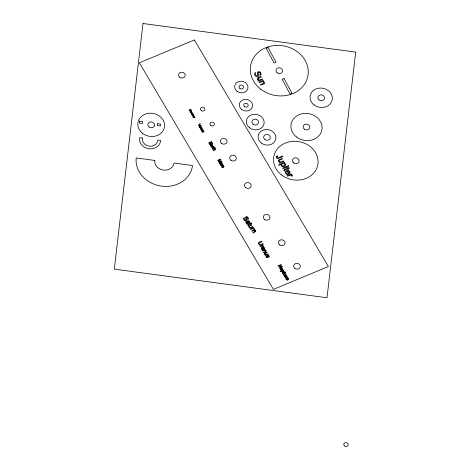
<?xml version="1.0" encoding="UTF-8"?>
<svg xmlns="http://www.w3.org/2000/svg" width="470" height="470" viewBox="0 0 470 470"><rect width="100%" height="100%" fill="white"/><g stroke="black" fill="none" stroke-linecap="round" stroke-linejoin="round"><path stroke-width="0.7" d="M246.198 217.692L246.215 217.822A4.958 4.283 10.6 0 0 246.421 218.474M192.212 115.332L192.624 116.09L193.934 115.544L192.465 115.473M284.708 170.24C285.361 171.685 283.093 170.569 284.139 169.594A4.906 4.236 10.6 0 1 284.826 169.265M258.23 72.744L258.236 73.138A7.508 6.48 10.6 0 0 258.418 73.872L258.529 74.289A6.698 5.781 10.6 0 1 258.717 75.206C258.735 77.062 256.062 77.139 255.245 75.799C253.453 74.754 255.668 70.917 255.715 73.344C253.718 75.382 259.146 77.474 257.572 74.031M202.934 131.841L202.817 130.924L203.475 130.76A0.793 0.687 10.6 0 1 203.733 131.876M276.912 156.798C276.959 159.888 282.588 154.965 282.599 155.97L282.999 156.657L277.946 158.584L276.713 158.137L276.084 156.957L277.041 155.682L277.705 156.181A2.373 2.05 10.6 0 0 276.977 156.639L276.965 156.692M284.767 170.105L287.593 168.883L287.963 169.505L288.515 169.276L288.151 168.654L289.596 168.054L288.809 167.602L287.781 168.031L287.505 167.561L286.953 167.796L287.229 168.26L284.826 169.259M193.44 117.477L194.398 116.284M192.312 115.085L193.493 114.803L192.577 115.191M248.377 224.954L250.41 223.92L250.727 224.372L251.133 224.172L250.816 223.714L251.867 223.191L251.25 222.892L250.498 223.262L250.263 222.921L249.858 223.121L250.093 223.462L248.348 224.331A3.284 2.838 10.6 0 0 247.796 224.648L248.137 225.753L248.401 225.289M201.724 128.61L200.555 129.127L201.783 128.909M212.728 148.667C211.588 149.119 212.581 147.016 213.785 147.439L213.915 147.098L214.925 147.316L214.238 147.621L214.42 147.915L212.693 148.309M283.011 273.24L284.52 272.6L285.032 272.817L284.826 272.477L285.625 272.142L284.473 271.877L284.321 272.259C282.911 271.736 281.847 274.051 283.04 273.587M210.795 145.065L210.965 145.829L211.847 145.817A3.437 2.967 10.6 0 1 211.406 145.359L210.948 145.042M267.976 255.527L268.687 255.939L268.84 257.043M248.571 222.563L248.548 222.574A6.451 5.57 10.6 0 1 247.796 221.834L247.625 221.664A3.161 2.726 10.6 0 0 247.437 221.476C246.274 219.989 244.635 222.856 247.008 223.373A1.151 0.993 10.6 0 0 246.703 223.673L247.02 224.131M202.817 131.97C200.432 129.144 203.516 134.537 203.122 131.23M212.193 145.665L212.422 145.453A0.717 0.623 10.6 0 0 211.635 144.701M213.157 146.528L213.309 146.135L211.324 147.01L211.512 147.31L212.54 146.852A1.522 1.316 10.6 0 1 212.934 146.734L213.838 147.116M258.682 78.09L261.244 77.027L260.874 76.404C259.587 77.215 256.179 77.391 257.431 79.506A1.757 1.516 10.6 0 0 258.635 80.282L258.13 80.552L258.465 81.116L262.636 79.395L262.266 78.772C261.778 80.106 256.937 80.523 258.183 78.349A3.607 3.114 10.6 0 1 258.688 78.096M221.576 163.883L221.817 163.666A0.746 0.646 10.6 0 0 221.018 162.873M288.727 173.988C292.076 172.813 288.445 168.654 286.183 170.786A2.232 1.927 10.6 0 0 285.466 173.101A2.232 1.927 10.6 0 0 287.916 174.352M201.524 127.834L201.618 127.517L199.997 128.204L201.413 127.993L201.836 128.386M222.551 164.794L222.721 164.394L220.636 165.264L220.824 165.575L221.905 165.123A1.58 1.363 10.6 0 1 222.316 165.005L223.244 165.417M264.263 250.457L262.736 251.092L262.483 250.669L265.315 249.494L265.544 249.876C266.549 250.739 266.508 252.419 263.682 252.701L263.435 252.278L265.615 251.25L265.115 250.351A0.64 0.552 10.6 0 0 264.798 250.316M285.69 276.149L284.45 276.666L284.244 276.325L286.541 275.367L286.724 275.679C287.581 276.378 287.411 277.799 285.22 277.97L285.014 277.623L286.776 276.807L286.406 276.078A1.022 0.887 10.6 0 0 285.707 276.178M288.662 174.018C288.416 171.873 285.701 169.993 286.107 172.866C286.371 173.888 287.863 173.283 287.904 174.305M263.652 248.842L263.641 248.847A5.781 4.994 10.6 0 1 263.03 248.137L262.93 248.031A2.832 2.444 10.6 0 0 262.736 247.802C261.925 246.427 260.063 248.759 262.213 249.464A1.034 0.893 10.6 0 0 261.919 249.717L262.172 250.14A2.039 1.763 10.6 0 1 262.754 249.758L264.058 249.2A2.491 2.15 10.6 0 0 264.34 249.059C265.55 248.242 262.859 246.069 263.018 247.496M223.05 166.039L223.561 166.351L223.673 167.155M193.881 116.237C192.395 116.807 193.605 115.708 194.257 116.155M192.03 113.111C190.514 113.693 191.742 112.577 192.406 113.029M194.198 116.519L194.615 116.701L193.816 117.424L195.126 117.559L193.393 117.694A0.664 0.57 10.6 0 1 192.741 117.541M291.517 176.003L292.299 175.956M203.299 130.96L203.692 131.841M223.403 165.769C222.145 164.993 222.792 168.959 221.975 166.503C220.007 166.157 223.967 169.323 222.945 166.339M268.476 255.151C266.684 253.829 267.912 259.458 266.478 256.244C266.396 254.517 265.339 257.525 266.989 257.672C268.141 258.03 268.305 256.602 267.859 255.944M192.87 114.574C193.129 113.153 190.885 114.187 192.418 114.798M247.531 219.073C249.975 220.125 247.173 214.796 245.704 217.122C245.305 218.256 246.879 220.577 245.093 220.119C244.647 220.001 243.789 219.108 244.259 218.309C245.129 217.005 242.837 218.021 243.578 219.155C243.771 220.718 246.668 221.458 246.721 219.519A5.082 4.389 10.6 0 0 246.515 218.785L246.415 218.474M259.816 74.754L260.257 75.423L261.214 74.195L260.075 71.933L258.23 71.622L257.36 72.903A7.15 6.175 10.6 0 0 257.595 74.025M200.555 127.587L199.891 126.483A0.611 0.529 10.6 0 0 200.22 127.493M191.413 112.777C190.72 110.938 190.268 112.594 191.214 112.853A0.746 0.646 10.6 0 1 190.456 112.007A0.746 0.646 10.6 0 1 191.643 111.766A0.746 0.646 10.6 0 1 191.513 112.829M281.8 269.974L280.878 268.417A0.858 0.74 10.6 0 0 281.324 269.839M287.634 279.844L286.718 278.287A0.858 0.74 10.6 0 0 287.158 279.709M247.725 221.123C247.414 219.472 250.633 221.899 249.323 222.774A2.779 2.397 10.6 0 1 249.024 222.945L247.631 223.655A2.274 1.962 10.6 0 0 246.991 224.108M211.506 144.431L211.641 144.754M200.208 127.429L200.308 127.681A0.928 0.805 10.6 0 1 199.356 126.636A0.928 0.805 10.6 0 1 200.831 126.324A0.928 0.805 10.6 0 1 200.684 127.646M220.894 162.596L221.023 162.925M287.147 279.615L287.288 279.973M281.307 269.745L281.448 270.109M287.293 280.038A1.31 1.134 10.6 0 1 285.96 278.493A1.31 1.134 10.6 0 1 288.039 278.07A1.31 1.134 10.6 0 1 287.816 279.932M281.454 270.168A1.31 1.134 10.6 0 1 280.126 268.623A1.31 1.134 10.6 0 1 282.2 268.2A1.31 1.134 10.6 0 1 281.982 270.062M268.452 255.198A1.381 1.193 10.6 0 1 268.911 257.096M264.269 250.469A1.68 1.451 10.6 0 1 264.798 250.31M263.758 248.777A0.64 0.552 10.6 0 0 264.117 248.518A1.01 0.875 10.6 0 0 263.012 247.426M262.195 245.922A0.67 0.576 10.6 0 1 262.936 246.586C264.504 246.368 262.113 245.552 262.965 245.516L262.754 245.158L259.922 246.333L260.168 246.756L261.643 246.145A2.144 1.851 10.6 0 1 262.201 245.986M252.93 228.449A0.746 0.64 10.6 0 1 253.818 229.143C255.527 228.726 252.707 228.026 253.753 227.95L253.483 227.562L250.445 229.072L250.763 229.525L252.343 228.743A2.397 2.068 10.6 0 1 252.948 228.526M248.659 222.504A0.717 0.617 10.6 0 0 249.035 222.181A1.128 0.975 10.6 0 0 247.708 221.041M247.62 219.143A1.316 1.134 10.6 0 0 247.044 217.31A0.64 0.552 10.6 0 0 246.168 217.651M201.542 127.681A0.764 0.664 10.6 0 1 201.8 128.945M192.424 114.874A0.711 0.611 10.6 0 1 191.672 114.134A0.711 0.611 10.6 0 1 192.63 113.693A0.711 0.611 10.6 0 1 192.959 114.627M212.099 145.706A4.107 3.543 10.6 0 1 211.665 145.207C211.101 143.938 209.373 145.424 211.106 146.158A0.734 0.635 10.6 0 0 210.907 146.34L211.095 146.64A1.445 1.251 10.6 0 1 211.494 146.358L212.411 145.947A1.768 1.528 10.6 0 0 212.599 145.847A1.005 0.87 10.6 0 0 211.535 144.525M213.151 146.47A0.77 0.664 10.6 0 1 213.979 147.11M223.385 165.804A1.016 0.875 10.6 0 1 223.726 167.203M222.545 164.735A0.799 0.693 10.6 0 1 223.391 165.411M221.476 163.924A4.254 3.672 10.6 0 1 221.035 163.395C220.512 162.079 218.65 163.589 220.436 164.377A0.758 0.658 10.6 0 0 220.219 164.559L220.407 164.876A1.498 1.298 10.6 0 1 220.835 164.588L221.793 164.177A1.833 1.58 10.6 0 0 221.987 164.083M220.918 162.691A1.04 0.899 10.6 0 1 222.022 164.101M291.776 174.858A2.162 1.868 10.6 0 0 290.918 174.734L291.57 174.435L291.259 173.906L287.094 175.633L287.458 176.256L289.626 175.357A3.155 2.726 10.6 0 1 290.507 175.122M291.811 174.846A1.31 1.134 10.6 0 1 292.234 175.939M290.501 175.022A0.969 0.84 10.6 0 1 291.512 176.003M289.373 172.637A1.416 1.222 10.6 0 0 287.476 171.015L288.762 173.201A1.563 1.345 10.6 0 0 289.397 172.649M281.712 164.576A2.238 1.933 10.6 0 1 284.021 163.66M282.523 166.01A1.234 1.063 10.6 0 1 281.624 164.541M284.844 164.982A2.274 1.962 10.6 0 1 282.535 165.928M284.039 163.56A1.222 1.058 10.6 0 1 284.967 165.041M259.37 72.403A1.733 1.498 10.6 0 1 259.928 74.853M258.189 72.733A0.852 0.734 10.6 0 1 259.399 72.345M264.105 83.807A1.621 1.398 10.6 0 0 264.181 81.915L264.122 81.827A1.692 1.463 10.6 0 0 262.959 81.192L263.547 80.952L263.218 80.394L259.046 82.109L259.416 82.732L262.736 81.604A0.77 0.664 10.6 0 1 262.918 81.651C265.227 82.943 261.872 84.342 260.439 84.477L260.803 85.099L263.582 83.954A3.596 3.102 10.6 0 0 264.022 83.736M191.701 112.195C191.29 113.041 191.037 110.996 191.701 112.218M215.284 149.413L214.62 148.638L215.548 148.197L215.36 147.903L212.628 149.108L212.816 149.401C214.314 147.574 216.341 150.259 213.333 150.236L213.521 150.529L215.284 149.478M219.96 163.489L220.448 164.118L221.206 164.036A3.56 3.073 10.6 0 1 220.765 163.548L219.966 163.448M255.234 231.052L252.86 232.556L253.177 233.008L255.839 231.34L255.469 230.365L254.552 229.936L254.981 229.724L254.699 229.313L251.662 230.823L251.979 231.281L253.618 230.464A2.209 1.909 10.6 0 1 254.082 230.282L254.305 230.259A0.64 0.552 10.6 0 1 254.552 230.282L255.234 231.052M283.998 271.196C282.87 274.133 281.336 270.285 280.314 271.531L280.114 271.19L283.287 269.868L283.169 270.326L283.998 271.196M285.701 164.747L284.932 166.063L283.016 166.691L281.354 166.004L281.084 164.5L279.021 165.352L278.651 164.729L284.415 162.338L284.767 162.931C283.58 163.161 286.107 163.607 285.701 164.747M248.795 226.422C248.542 227.374 250.557 227.703 249.658 227.932L249.94 228.344L252.978 226.834L252.66 226.381C251.785 227.545 248.8 227.874 249.552 226.252A2.738 2.362 10.6 0 1 249.917 226.041L251.779 225.107L251.462 224.648L248.795 226.399M261.573 248.254L262.225 249.118L263.265 249.006A4.841 4.177 10.6 0 1 262.665 248.342L262.043 247.884L261.573 248.254M201.113 129.937L201.642 130.918L203.116 129.99C201.853 131.347 200.426 129.55 202.705 129.309L201.119 129.902M258.905 243.501L259.422 244.476L260.357 244.617A3.584 3.09 10.6 0 0 260.856 244.441L263.106 243.513L263.376 243.977C259.563 247.954 255.469 241.604 261.778 241.269L262.054 241.739L259.375 242.873L258.905 243.501M264.393 253.688C264.146 254.499 265.897 254.869 265.057 255.028L265.286 255.41L268.117 254.235L267.871 253.812C266.819 254.717 264.393 255.028 265.086 253.524A2.45 2.115 10.6 0 1 265.433 253.354L267.166 252.625L266.919 252.202L264.393 253.636M278.369 160.576L278.645 161.498A1.757 1.516 10.6 0 0 279.85 162.273L279.35 162.544L279.679 163.102L283.845 161.375L283.481 160.752C282.893 162.132 278.128 162.479 279.392 160.341A3.607 3.114 10.6 0 1 279.897 160.082L282.452 159.013L282.082 158.39L278.933 159.735L278.369 160.576M283.199 274.38L284.08 275.326L283.921 275.772L286.218 274.821L286.013 274.48C285.055 275.197 283.281 275.502 283.762 274.251A1.986 1.716 10.6 0 1 284.039 274.11L285.449 273.522L285.243 273.176L283.199 274.339M281.718 271.272C283.639 273.434 284.091 268.752 281.718 271.243M200.907 126.882L200.878 127.023A0.611 0.529 10.6 0 1 200.637 127.241L200.126 126.401L200.907 126.906M246.186 222.01L246.956 222.968L248.131 222.786A5.399 4.659 10.6 0 1 247.408 222.087L246.715 221.623L246.192 221.987M143.003 23.5L114.31 269.14L326.997 297.757L355.69 52.117L143.003 23.5M139.572 121.178L139.349 123.099L142.275 123.492L142.504 121.571L139.572 121.178M157.644 123.657L157.421 125.578L160.346 125.972L160.576 124.051L157.644 123.657M280.696 265.227L279.115 267.647L279.35 268.047L282.505 266.737L282.282 266.361L279.862 267.365L281.448 264.945L281.213 264.545L278.052 265.856L278.275 266.232L280.696 265.227M200.073 123.692L198.305 125.408L198.481 125.696L201.189 125.543L198.722 125.431L200.243 123.974L200.073 123.692M220.312 159.612L218.321 161.369L221.341 161.416L218.944 162.414L219.149 162.761L222.01 161.562L221.746 161.116L218.914 161.357L220.853 159.612L220.542 159.089L217.68 160.288L217.88 160.628L220.312 159.612M190.761 109.727L189.51 110.826L191.408 110.861L190.027 111.701L191.831 110.949L189.886 110.779L191.102 109.727L190.908 109.398L189.105 110.144L190.761 109.727M211.476 141.681L208.751 142.886L209.879 144.695L210.196 144.56L209.268 143.074L210.208 142.657L211.042 143.996L211.359 143.855L210.525 142.522L211.371 142.146L212.258 143.573L212.569 143.432L211.476 141.681M194.368 39.962L139.361 62.78L273.399 289.367L328.407 266.543L194.368 39.962M286.788 166.351L282.623 168.078L282.993 168.701L287.158 166.973L286.788 166.351M288.351 165.704L287.552 166.033L287.922 166.656L288.721 166.327L288.351 165.704M268.153 47.564L266.226 48.287L274.063 62.998L276.002 62.281L268.153 47.564M284.115 78.549L282.182 79.26L290.037 93.977L291.97 93.266L284.115 78.549M142.516 138.039L139.59 137.645A10.628 9.177 10.6 0 0 148.972 148.726A10.628 9.177 10.6 0 0 160.611 140.471L157.679 140.078A7.679 6.633 10.6 0 1 149.266 146.194A7.679 6.633 10.6 0 1 142.516 138.039M154.753 160.44L136.23 157.949A28.406 24.522 10.6 0 0 161.521 186.108A28.406 24.522 10.6 0 0 192.506 165.522L173.982 163.025A9.706 8.378 10.6 0 1 163.395 170.064A9.706 8.378 10.6 0 1 154.753 160.44M281.924 269.498L281.213 268.3A0.781 0.676 10.6 0 1 282.259 269.187A0.858 0.74 10.6 0 1 281.918 269.486M287.757 279.368L287.053 278.17A0.781 0.676 10.6 0 1 288.098 279.057A0.858 0.74 10.6 0 1 287.752 279.356M149.043 126.988A3.361 2.902 10.6 0 0 154.483 125.508A3.361 2.902 10.6 0 0 150.036 122.065A3.361 2.902 10.6 0 0 149.043 126.988M142.616 133.398A13.436 11.597 10.6 0 0 164.365 127.464A13.436 11.597 10.6 0 0 146.587 113.705A13.436 11.597 10.6 0 0 142.616 133.398M239.9 88.442A2.238 1.933 10.6 0 0 243.525 87.455A2.238 1.933 10.6 0 0 240.558 85.158A2.238 1.933 10.6 0 0 239.9 88.442M344.563 445.977A2.238 1.933 10.6 0 0 348.188 444.99A2.238 1.933 10.6 0 0 345.227 442.699A2.238 1.933 10.6 0 0 344.563 445.977M201.266 110.567A2.238 1.933 10.6 0 0 204.891 109.575A2.238 1.933 10.6 0 0 201.93 107.283A2.238 1.933 10.6 0 0 201.266 110.567M210.789 125.508A2.238 1.933 10.6 0 0 214.414 124.515A2.238 1.933 10.6 0 0 211.447 122.224A2.238 1.933 10.6 0 0 210.789 125.508M245.704 187.606A3.361 2.902 10.6 0 0 251.145 186.12A3.361 2.902 10.6 0 0 246.697 182.683A3.361 2.902 10.6 0 0 245.704 187.606M179.746 77.256A3.361 2.902 10.6 0 0 185.186 75.77A3.361 2.902 10.6 0 0 180.738 72.333A3.361 2.902 10.6 0 0 179.746 77.256M279.568 244.852A3.361 2.902 10.6 0 0 285.008 243.366A3.361 2.902 10.6 0 0 280.561 239.923A3.361 2.902 10.6 0 0 279.568 244.852M264.516 219.408A3.361 2.902 10.6 0 0 269.956 217.921A3.361 2.902 10.6 0 0 265.509 214.484A3.361 2.902 10.6 0 0 264.516 219.408M294.843 268.37A3.361 2.902 10.6 0 0 300.283 266.889A3.361 2.902 10.6 0 0 295.836 263.447A3.361 2.902 10.6 0 0 294.843 268.37M230.876 160.241A3.361 2.902 10.6 0 0 236.316 158.754A3.361 2.902 10.6 0 0 231.869 155.317A3.361 2.902 10.6 0 0 230.876 160.241M221.582 143.379A3.361 2.902 10.6 0 0 227.022 141.893A3.361 2.902 10.6 0 0 222.574 138.456A3.361 2.902 10.6 0 0 221.582 143.379M314.031 104.881A11.198 9.664 10.6 0 0 332.155 99.94A11.198 9.664 10.6 0 0 317.338 88.472A11.198 9.664 10.6 0 0 314.031 104.881M296.488 136.976A15.675 13.53 10.6 0 0 321.868 130.055A15.675 13.53 10.6 0 0 301.123 113.998A15.675 13.53 10.6 0 0 296.488 136.976M260.709 89.171A29.105 25.133 10.6 0 0 307.838 76.31A29.105 25.133 10.6 0 0 269.31 46.501A29.105 25.133 10.6 0 0 260.709 89.171M237.039 91.292A6.715 5.799 10.6 0 0 247.913 88.325A6.715 5.799 10.6 0 0 239.024 81.445A6.715 5.799 10.6 0 0 237.039 91.292M244.529 106.631A2.238 1.933 10.6 0 0 248.16 105.638A2.238 1.933 10.6 0 0 245.193 103.347A2.238 1.933 10.6 0 0 244.529 106.631M241.674 109.475A6.715 5.799 10.6 0 0 252.549 106.508A6.715 5.799 10.6 0 0 243.66 99.628A6.715 5.799 10.6 0 0 241.674 109.475M249.541 127.764A8.954 7.732 10.6 0 0 264.04 123.804A8.954 7.732 10.6 0 0 252.184 114.633A8.954 7.732 10.6 0 0 249.541 127.764M261.273 143.003A8.954 7.732 10.6 0 0 275.778 139.044A8.954 7.732 10.6 0 0 263.923 129.873A8.954 7.732 10.6 0 0 261.273 143.003M281.507 174.934A22.39 19.329 10.6 0 0 317.761 165.046A22.39 19.329 10.6 0 0 288.128 142.11A22.39 19.329 10.6 0 0 281.507 174.934M277.141 72.797A3.361 2.902 10.6 0 0 282.582 71.311A3.361 2.902 10.6 0 0 278.134 67.874A3.361 2.902 10.6 0 0 277.141 72.797M304.349 129.144A3.361 2.902 10.6 0 0 309.789 127.664A3.361 2.902 10.6 0 0 305.341 124.221A3.361 2.902 10.6 0 0 304.349 129.144M319.03 99.898A3.361 2.902 10.6 0 0 324.47 98.418A3.361 2.902 10.6 0 0 320.023 94.975A3.361 2.902 10.6 0 0 319.03 99.898M293.656 162.832A3.361 2.902 10.6 0 0 299.096 161.351A3.361 2.902 10.6 0 0 294.649 157.908A3.361 2.902 10.6 0 0 293.656 162.832M253.113 124.203A3.361 2.902 10.6 0 0 258.553 122.717A3.361 2.902 10.6 0 0 254.106 119.28A3.361 2.902 10.6 0 0 253.113 124.203M264.851 139.443A3.361 2.902 10.6 0 0 270.285 137.957A3.361 2.902 10.6 0 0 265.844 134.52A3.361 2.902 10.6 0 0 264.851 139.443"/></g></svg>
